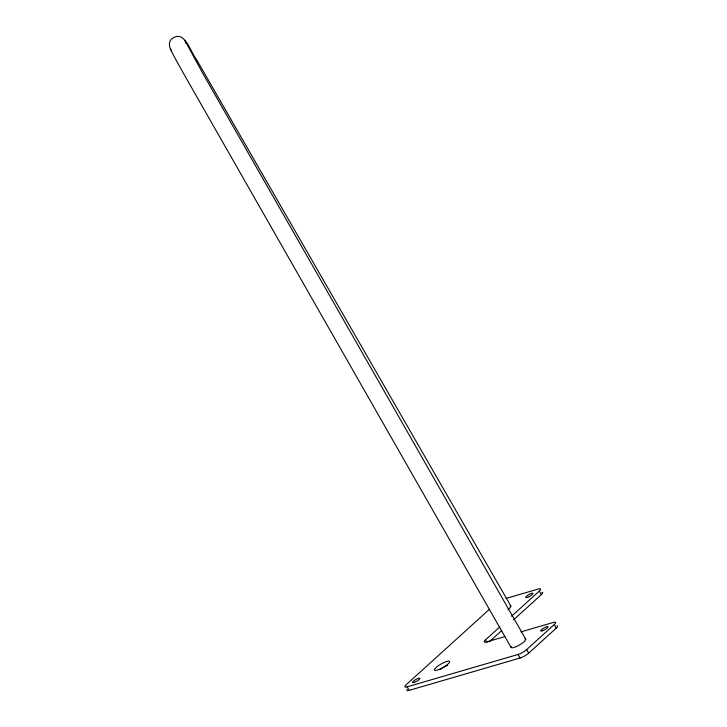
<?xml version="1.0" encoding="UTF-8"?>
<svg xmlns="http://www.w3.org/2000/svg" width="727" height="727" viewBox="0 0 727 727"><rect width="100%" height="100%" fill="white"/><g stroke="black" fill="none" stroke-linecap="round" stroke-linejoin="round"><path stroke-width="1.09" d="M489.444 609.262L406.193 684.743A7.006 1.608 -29.8 0 0 407.129 686.833L409.165 690.377L520.041 658.035A7.006 1.608 -29.8 0 0 528.665 653.155L556.328 628.073A7.006 1.608 -29.8 0 0 557.155 625.729M504.792 636.598L486.445 641.95A7.006 1.608 -29.8 0 1 485.509 639.86L499.794 626.91M511.563 616.242L539.298 591.096A7.006 1.608 -29.8 0 0 538.362 589.006L506.101 598.421M489.226 641.886L501.83 630.463M513.598 619.795L541.333 594.641A7.006 1.608 -29.8 0 0 541.888 592.287M407.129 686.833L518.015 654.482A7.006 1.608 -29.8 0 0 526.63 649.602L554.301 624.52A7.006 1.608 -29.8 0 0 553.356 622.43L520.986 631.881M170.545 48.927L171.318 50.036M510.854 606.045L196.217 59.023C190.11 51.726 184.613 28.117 171.099 39.394C167.546 43.829 170.236 49.291 172.608 53.544C177.379 62.558 182.395 71.455 187.43 80.324L511.108 647.484M539.298 591.096L541.333 594.641M554.301 624.52L556.328 628.073M525.739 639.206L202.061 72.046L184.958 40.521L185.967 43.502M526.63 649.602L528.665 653.155M518.015 654.482L520.041 658.035M485.509 639.86L487.035 642.523M510 605.673A8.415 1.936 -29.8 0 1 507.882 609.653M524.885 638.833A8.415 1.936 -29.8 0 1 519.214 645.113A8.415 1.936 -29.8 0 1 511.345 646.494M440.253 669.358A8.76 2.017 -29.8 0 1 447.678 665.369M409.165 690.377A7.006 1.608 -29.8 0 1 407.147 689.478M438.917 669.54A8.76 2.017 -29.8 0 0 449.631 661.479A8.76 2.017 -29.8 0 0 437.481 666.341A8.76 2.017 -29.8 0 0 438.917 669.54M527.866 597.221A4.208 0.963 -29.8 0 0 533 593.341A4.208 0.963 -29.8 0 0 527.175 595.686A4.208 0.963 -29.8 0 0 527.866 597.221M414.663 682.226A4.208 0.963 -29.8 0 0 419.797 678.355A4.208 0.963 -29.8 0 0 413.972 680.69A4.208 0.963 -29.8 0 0 414.663 682.226M542.86 630.645A4.208 0.963 -29.8 0 0 548.004 626.774A4.208 0.963 -29.8 0 0 542.169 629.109A4.208 0.963 -29.8 0 0 542.86 630.645"/></g></svg>
